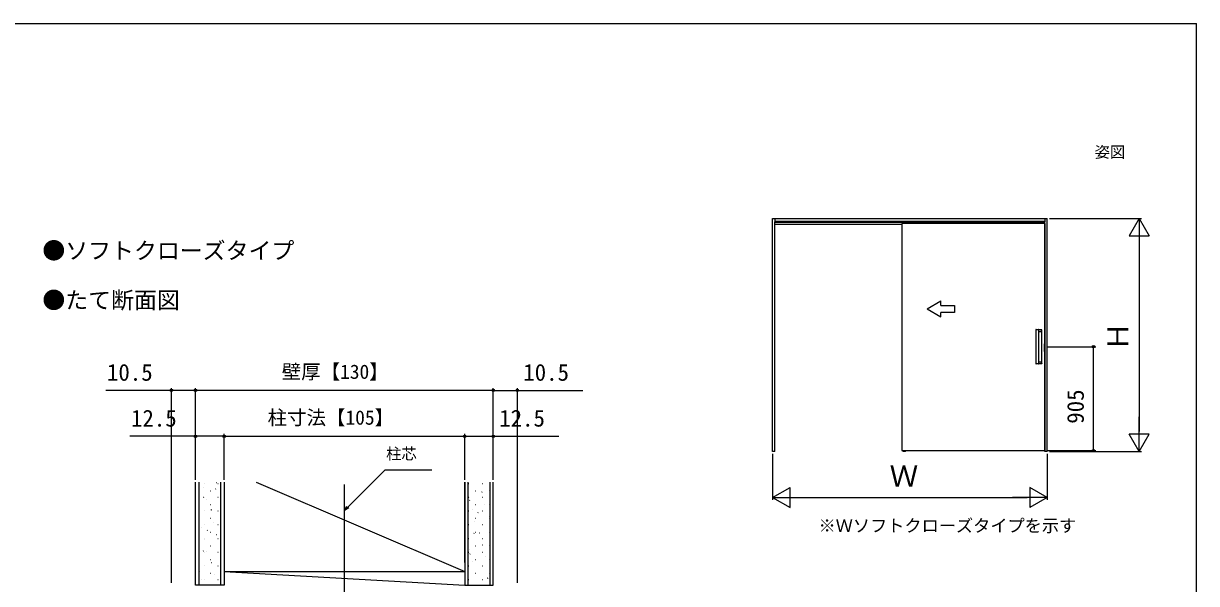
# Model space of a CAD drawing. Units: millimetres, scale not verified. Extents: x -438 to 438, y -652 to 649.
# Drawn here: x -75 to 438, y 379 to 623 of the extents above; entities that cross this region are included whole.
import ezdxf
from ezdxf.enums import TextEntityAlignment as Align

# ---------------------------------------------------------------- set-up
doc = ezdxf.new("R2010")
doc.units = ezdxf.units.MM
doc.header["$LTSCALE"] = 4
for name, color, linetype in [('0-0_0', 7, 'Continuous'), ('0-2_USER1', 3, 'Continuous'), ('0-3_YKK_11', 7, 'Continuous'), ('0-5_YKK_12', 2, 'Continuous'), ('0-7_YKK_D', 6, 'Continuous'), ('0-8_YKK_ZWAK', 7, 'Continuous'), ('0-9_YSS_K', 3, 'Continuous')]:
    doc.layers.add(name, color=color, linetype=linetype)
doc.styles.add('ＭＳ ゴシック', font='')
doc.styles.get('ＭＳ ゴシック').set_extended_font_data('MS Gothic')

msp = doc.modelspace()

# ---------------------------------------------------------------- linework, layer by layer
at = {"layer": '0-0_0'}
for p, q in [((252.45, 537.8), (372.3, 537.8)), ((252.45, 436.1), (252.45, 537.8)), ((253.45, 537.8), (253.45, 536.3)), ((371.3, 537.8), (371.3, 536.3)), ((372.3, 436.1), (372.3, 537.8)), ((253.45, 536.6), (371.3, 536.6)), ((253.45, 436.1), (253.45, 536.3)), ((253.45, 536.11), (371.3, 536.11)), ((253.45, 535.25), (308.9, 535.25)), ((371.475, 535.6), (308.9, 535.6)), ((371.3, 436.1), (371.3, 536.3)), ((319.9, 498.32), (325.9, 501.785)), ((319.9, 498.32), (325.9, 494.856)), ((325.9, 499.82), (325.9, 501.785)), ((325.9, 494.856), (325.9, 496.82)), ((367.381, 489.2), (367.381, 474.4)), ((367.481, 489.3), (367.489, 489.3)), ((367.489, 489.3), (368.373, 489.3)), ((368.373, 489.3), (368.381, 489.3)), ((369.973, 489.2), (368.481, 489.2)), ((368.481, 489.2), (368.481, 474.4)), ((369.741, 489.192), (368.481, 489.192)), ((368.481, 488.393), (369.741, 488.393)), ((369.795, 488.442), (369.795, 489.142)), ((370.025, 474.45), (370.025, 489.15)), ((370.01, 483.05), (370.025, 483.05)), ((370.031, 483.05), (370.025, 483.05)), ((367.489, 474.3), (367.481, 474.3)), ((368.373, 474.3), (367.489, 474.3)), ((368.381, 474.3), (368.373, 474.3)), ((368.481, 475.207), (369.741, 475.207)), ((369.741, 474.408), (368.481, 474.408)), ((369.973, 474.4), (368.481, 474.4)), ((369.795, 474.458), (369.795, 475.158)), ((370.025, 474.45), (370.024, 474.45)), ((253.45, 436.1), (252.45, 436.1)), ((253.45, 436.15), (253.45, 436.35)), ((310.4, 436.1), (309.4, 436.1)), ((371.3, 436.15), (371.3, 436.35)), ((372.3, 436.1), (371.3, 436.1))]:
    msp.add_line(p, q, dxfattribs=at)
for points in [[(308.9, 535.6), (308.9, 436.55), (371.475, 436.55), (371.475, 535.6)], [(325.9, 499.82), (331.9, 499.82), (331.9, 496.82), (325.9, 496.82)], [(369.794, 489.142), (369.793, 489.155), (369.787, 489.168), (369.778, 489.178), (369.767, 489.185), (369.754, 489.191), (369.741, 489.191)], [(369.741, 488.393), (369.756, 488.395), (369.77, 488.402), (369.781, 488.413), (369.789, 488.427), (369.791, 488.442)], [(369.748, 488.393), (369.762, 488.396), (369.775, 488.404), (369.786, 488.414), (369.793, 488.428), (369.795, 488.442)], [(370.024, 489.15), (370.023, 489.161), (370.019, 489.172), (370.013, 489.181), (370.005, 489.189), (369.995, 489.195), (369.984, 489.198), (369.973, 489.2)], [(369.741, 475.207), (369.756, 475.205), (369.77, 475.198), (369.781, 475.187), (369.789, 475.173), (369.791, 475.158)], [(369.791, 474.458), (369.79, 474.447), (369.786, 474.436), (369.78, 474.427), (369.772, 474.419), (369.762, 474.413), (369.752, 474.41), (369.741, 474.408)], [(369.795, 475.158), (369.794, 475.17), (369.788, 475.182), (369.781, 475.192), (369.771, 475.199), (369.759, 475.205), (369.747, 475.207)], [(369.748, 474.41), (369.763, 474.412), (369.776, 474.42), (369.786, 474.43), (369.793, 474.443), (369.794, 474.458)], [(370.024, 474.45), (370.023, 474.439), (370.019, 474.428), (370.013, 474.419), (370.005, 474.411), (369.995, 474.405), (369.984, 474.402), (369.973, 474.4)]]:
    msp.add_lwpolyline(points, dxfattribs=at)
for centre, start, end in [((367.481, 489.2), 90, 180), ((368.381, 489.2), 0, 90), ((367.481, 474.4), 180, 270), ((368.381, 474.4), 270, 0)]:
    msp.add_arc(centre, 0.1, start, end, dxfattribs=at)
at = {"layer": '0-3_YKK_11'}
for p, q in [((371.178, 479.681), (371.178, 483.05)), ((309.4, 436.1), (309.4, 436.55)), ((310.4, 436.1), (310.4, 436.55))]:
    msp.add_line(p, q, dxfattribs=at)
at = {"layer": '0-5_YKK_12'}
msp.add_line((65.5, 26.909), (65.5, 421.785), dxfattribs=at)
at = {"layer": '0-7_YKK_D'}
for p, q in [((373.3, 537.8), (413.5, 537.8)), ((412.5, 537.8), (408.125, 530.222)), ((412.5, 537.8), (416.875, 530.222)), ((412.5, 537.8), (412.5, 522.645)), ((408.125, 530.222), (416.875, 530.222)), ((412.5, 529.05), (412.5, 444.85)), ((372.178, 481.8), (393.5, 481.8)), ((392.5, 436.55), (392.5, 481.8)), ((-10, 378.785), (-10, 463.785)), ((0.5, 424.785), (0.5, 463.785)), ((0.5, 423.785), (0.5, 463.785)), ((130.5, 462.785), (0.5, 462.785)), ((130.5, 423.785), (130.5, 463.785)), ((130.5, 423.785), (130.5, 463.785)), ((141, 378.785), (141, 463.785)), ((412.5, 436.1), (412.5, 451.255)), ((0.5, 424.785), (0.5, 443.785)), ((13, 423.785), (13, 443.785)), ((13, 423.785), (13, 443.785)), ((13, 442.785), (118, 442.785)), ((118, 423.785), (118, 443.785)), ((118, 423.785), (118, 443.785)), ((130.5, 423.785), (130.5, 443.785)), ((412.5, 436.1), (408.125, 443.678)), ((416.875, 443.678), (408.125, 443.678)), ((412.5, 436.1), (416.875, 443.678)), ((372.475, 436.55), (393.5, 436.55)), ((373.3, 436.1), (413.5, 436.1)), ((252.45, 435.1), (252.45, 415.1)), ((372.3, 435.1), (372.3, 415.1)), ((252.45, 416.1), (260.028, 420.475)), ((260.028, 411.725), (260.028, 420.475)), ((372.3, 416.1), (364.722, 420.475)), ((364.722, 420.475), (364.722, 411.725)), ((252.45, 416.1), (260.028, 411.725)), ((252.45, 416.1), (267.605, 416.1)), ((261.2, 416.1), (363.55, 416.1)), ((372.3, 416.1), (357.145, 416.1)), ((372.3, 416.1), (364.722, 411.725))]:
    msp.add_line(p, q, dxfattribs=at)
for points in [[(0.5, 462.785), (-10, 462.785), (-38.625, 462.785)], [(130.5, 462.785), (141, 462.785), (169.625, 462.785)], [(13, 442.785), (0.5, 442.785), (-28.125, 442.785)], [(118, 442.785), (130.5, 442.785), (159.125, 442.785)], [(65.5, 410.41), (67.003, 411.913), (83.265, 428.175), (103.725, 428.175)], [(67.405, 411.51), (65.5, 410.41), (66.6, 412.315)]]:
    msp.add_lwpolyline(points, dxfattribs=at)
for centre in [(392.5, 481.8), (-10, 462.785), (0.5, 462.785), (0.5, 462.785), (130.5, 462.785), (130.5, 462.785), (141, 462.785), (0.5, 442.785), (13, 442.785), (13, 442.785), (118, 442.785), (118, 442.785), (130.5, 442.785), (392.5, 436.55)]:
    msp.add_circle(centre, 0.531, dxfattribs=at)
at = {"layer": '0-8_YKK_ZWAK'}
msp.add_line((-437.5, 622.8), (437.5, 622.8), dxfattribs=at)
msp.add_lwpolyline([(-437.5, -652.2), (437.5, -652.2), (437.5, 622.8)], dxfattribs=at)
at = {"layer": '0-9_YSS_K'}
for p, q in [((0.5, 377.785), (0.5, 422.785)), ((2, 422.785), (2, 377.785)), ((4.083, 420.602), (4.101, 420.609)), ((4.21, 422.175), (4.31, 422.175)), ((9.569, 422.545), (9.588, 422.552)), ((10.29, 422.175), (10.39, 422.175)), ((11.5, 377.785), (11.5, 422.785)), ((13, 422.785), (13, 387.785)), ((27, 422.785), (118, 383.785)), ((118, 387.785), (118, 422.785)), ((119.5, 377.785), (119.5, 422.785)), ((119.73, 422.175), (119.83, 422.175)), ((125.81, 422.175), (125.91, 422.175)), ((129, 422.785), (129, 377.785)), ((130.5, 377.785), (130.5, 422.785)), ((3.775, 416.169), (3.942, 416.279)), ((4.21, 416.195), (4.31, 416.195)), ((5.28, 415.344), (5.299, 415.351)), ((7.06, 418.945), (7.16, 418.945)), ((9.154, 419.729), (9.321, 419.839)), ((10.29, 416.195), (10.39, 416.195)), ((119.73, 416.195), (119.83, 416.195)), ((119.957, 416.18), (119.976, 416.187)), ((120.109, 414.812), (120.275, 414.923)), ((122.58, 418.945), (122.68, 418.945)), ((125.487, 418.372), (125.654, 418.483)), ((125.538, 418.156), (125.556, 418.163)), ((125.81, 416.195), (125.91, 416.195)), ((128.66, 418.945), (128.76, 418.945)), ((4.21, 410.215), (4.31, 410.215)), ((7.06, 412.965), (7.16, 412.965)), ((7.232, 410.354), (7.251, 410.36)), ((7.385, 410.723), (7.552, 410.833)), ((10.29, 410.215), (10.39, 410.215)), ((119.73, 410.215), (119.83, 410.215)), ((121.249, 410.956), (121.268, 410.963)), ((122.58, 412.965), (122.68, 412.965)), ((125.81, 410.215), (125.91, 410.215)), ((126.735, 412.899), (126.754, 412.905)), ((128.66, 412.965), (128.76, 412.965)), ((2.006, 407.163), (2.173, 407.273)), ((7.06, 406.985), (7.16, 406.985)), ((8.524, 405.129), (8.543, 405.136)), ((122.447, 405.698), (122.466, 405.705)), ((122.58, 406.985), (122.68, 406.985)), ((123.718, 409.366), (123.885, 409.476)), ((128.66, 406.985), (128.76, 406.985)), ((128.687, 407.908), (128.706, 407.915)), ((2.944, 403.153), (2.963, 403.16)), ((4.21, 404.235), (4.31, 404.235)), ((5.616, 401.716), (5.783, 401.827)), ((7.06, 401.005), (7.16, 401.005)), ((9.722, 399.872), (9.741, 399.878)), ((10.29, 404.235), (10.39, 404.235)), ((119.73, 404.235), (119.83, 404.235)), ((121.95, 400.36), (122.116, 400.47)), ((122.58, 401.005), (122.68, 401.005)), ((124.399, 400.707), (124.418, 400.714)), ((125.81, 404.235), (125.91, 404.235)), ((128.66, 401.005), (128.76, 401.005)), ((4.21, 398.255), (4.31, 398.255)), ((4.236, 397.929), (4.255, 397.936)), ((7.06, 395.025), (7.16, 395.025)), ((10.29, 398.255), (10.39, 398.255)), ((119.73, 398.255), (119.83, 398.255)), ((122.58, 395.025), (122.68, 395.025)), ((125.691, 395.483), (125.71, 395.49)), ((125.81, 398.255), (125.91, 398.255)), ((128.66, 395.025), (128.76, 395.025)), ((3.847, 392.71), (4.014, 392.82)), ((4.21, 392.275), (4.31, 392.275)), ((5.434, 392.671), (5.453, 392.678)), ((10.29, 392.275), (10.39, 392.275)), ((119.73, 392.275), (119.83, 392.275)), ((120.11, 393.507), (120.129, 393.514)), ((120.181, 391.353), (120.347, 391.464)), ((125.81, 392.275), (125.91, 392.275)), ((126.889, 390.225), (126.907, 390.232)), ((4.21, 386.295), (4.31, 386.295)), ((7.06, 389.045), (7.16, 389.045)), ((7.386, 387.68), (7.404, 387.687)), ((10.29, 386.295), (10.39, 386.295)), ((119.73, 386.295), (119.83, 386.295)), ((121.402, 388.283), (121.421, 388.289)), ((122.58, 389.045), (122.68, 389.045)), ((125.81, 386.295), (125.91, 386.295)), ((128.66, 389.045), (128.76, 389.045)), ((128.84, 385.235), (128.859, 385.241)), ((2.078, 383.703), (2.245, 383.814)), ((3.097, 380.48), (3.116, 380.487)), ((4.21, 380.315), (4.31, 380.315)), ((7.06, 383.065), (7.16, 383.065)), ((8.678, 382.456), (8.696, 382.463)), ((10.29, 380.315), (10.39, 380.315)), ((13, 383.785), (118, 383.785)), ((13, 383.785), (118, 377.785)), ((13, 383.785), (13, 377.785)), ((118, 383.785), (118, 377.785)), ((119.73, 380.315), (119.83, 380.315)), ((122.58, 383.065), (122.68, 383.065)), ((122.6, 383.025), (122.619, 383.031)), ((125.81, 380.315), (125.91, 380.315)), ((128.017, 380.869), (128.184, 380.979)), ((128.66, 383.065), (128.76, 383.065))]:
    msp.add_line(p, q, dxfattribs=at)
for points in [[(13, 422.785), (13, 377.785), (0.5, 377.785)], [(118, 422.785), (118, 377.785), (130.5, 377.785)]]:
    msp.add_lwpolyline(points, dxfattribs=at)

# ---------------------------------------------------------------- texts
at = {"layer": '0-2_USER1', "style": 'ＭＳ ゴシック'}
for s, height, p in [('姿図', 4.912, (393, 562.8)), ('●ソフトクローズタイプ', 7.331, (-66.364, 517.88)), ('●たて断面図', 7.331, (-66.364, 496.279)), ('※Ｗソフトクローズタイプを示す', 5.499, (272.473, 399.384))]:
    msp.add_text(s, height=height, dxfattribs=at).set_placement(p, align=Align.BOTTOM_LEFT)
at = {"layer": '0-7_YKK_D', "style": 'ＭＳ ゴシック'}
for s, height, p in [('Ｈ', 9.164, (410.5, 479.99)), ('905', 7.331, (390.5, 448.238))]:
    msp.add_text(s, height=height, rotation=90, dxfattribs=at).set_placement(p, align=Align.BOTTOM_LEFT)
for s, height, p in [('10.5', 7.331, (-38.159, 464.785)), ('壁厚【130】', 6.232, (38.116, 465.944)), ('10.5', 7.331, (143.591, 464.785)), ('12.5', 7.331, (-27.659, 444.785)), ('柱寸法【105】', 6.232, (31.959, 445.944)), ('12.5', 7.331, (133.091, 444.785)), ('柱芯', 4.912, (83.683, 431.213)), ('Ｗ', 9.164, (303.497, 418.1))]:
    msp.add_text(s, height=height, dxfattribs=at).set_placement(p, align=Align.BOTTOM_LEFT)

doc.saveas('drawing.dxf')
